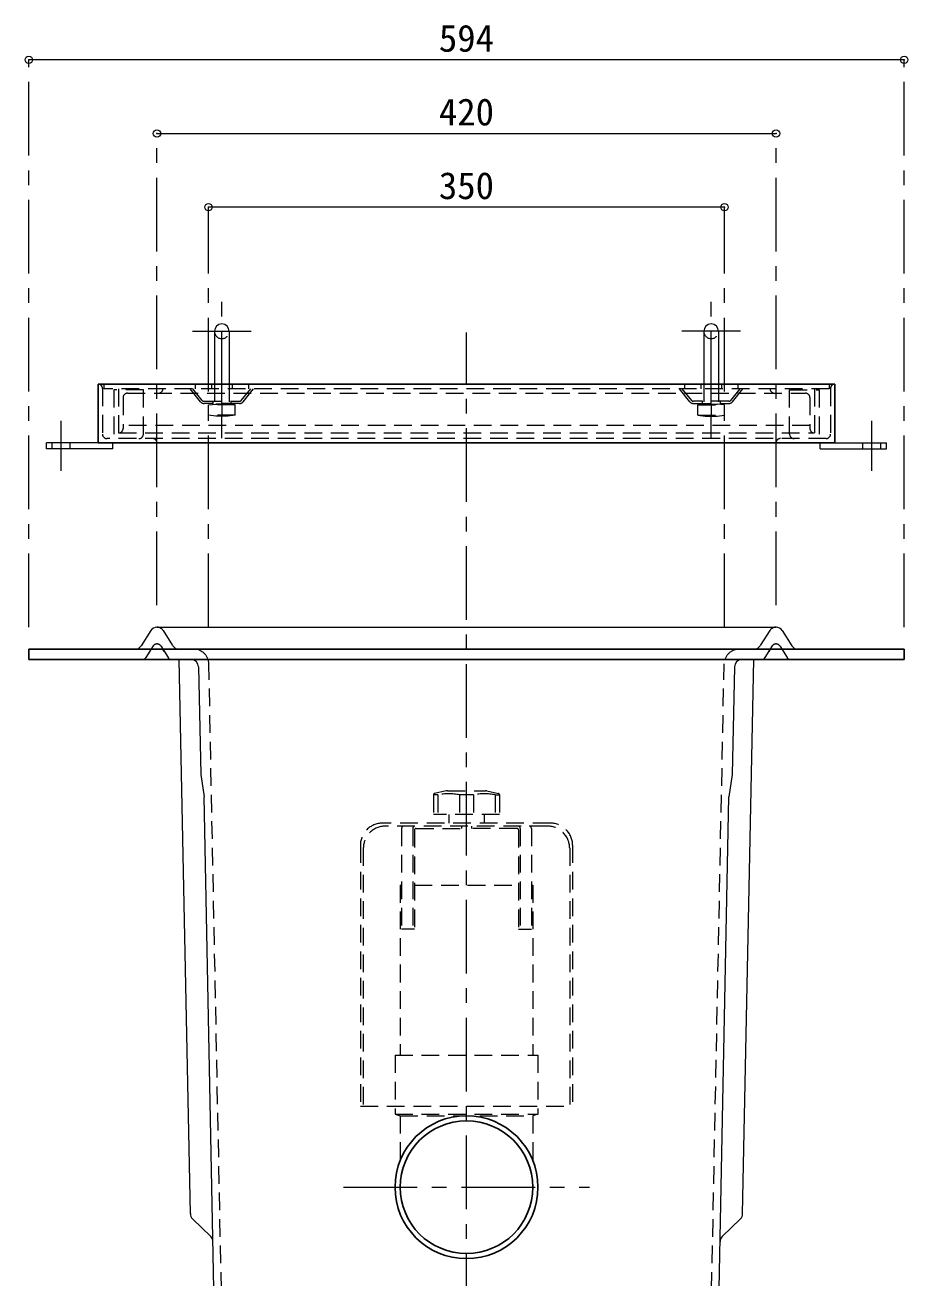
# Model space of a CAD drawing. Units: millimetres at full size, sheet at 1:10; details may follow other scales. Extents: x -2123 to 1927, y -1396 to 1414.
# Drawn here: x 84 to 683, y -937 to -87 of the extents above; entities that cross this region are included whole.
import ezdxf
from ezdxf.enums import TextEntityAlignment as Align

# ---------------------------------------------------------------- set-up
doc = ezdxf.new("R2010")
doc.units = ezdxf.units.MM
doc.header["$LTSCALE"] = 10
doc.header["$PDMODE"] = 32
doc.header["$PDSIZE"] = 5
doc.linetypes.add('CHAIN1', pattern=[8, 5, -1, 1, -1])
doc.linetypes.add('DASHED1', pattern=[1.8, 1.2, -0.6])
doc.layers.add('0-0_ﾚｲﾔ1', color=4, linetype='Continuous', lineweight=9)
doc.styles.add('ＭＳ ゴシック', font='')
doc.styles.get('ＭＳ ゴシック').set_extended_font_data('MS Gothic')

msp = doc.modelspace()

# ---------------------------------------------------------------- linework, layer by layer
at = {"layer": '0-0_ﾚｲﾔ1', "linetype": 'CHAIN1'}
for p, q in [((86.24, -495.87), (86.24, -110.87)), ((680.24, -495.87), (680.24, -110.87)), ((173.24, -480.87), (173.24, -160.87)), ((593.24, -480.87), (593.24, -160.87)), ((208.24, -495.87), (208.24, -210.87)), ((558.24, -495.87), (558.24, -210.87)), ((217.24, -345.07), (217.24, -275.07)), ((549.24, -345.07), (549.24, -275.07)), ((197.24, -295.07), (237.24, -295.07)), ((383.24, -1050.87), (383.24, -295.87)), ((569.24, -295.07), (529.24, -295.07)), ((108.24, -389.87), (108.24, -355.87)), ((217.24, -367.57), (217.24, -352.07)), ((549.24, -367.57), (549.24, -352.07)), ((658.24, -389.87), (658.24, -355.87)), ((299.74, -875.87), (466.74, -875.87))]:
    msp.add_line(p, q, dxfattribs=at)
at = {"layer": '0-0_ﾚｲﾔ1'}
for p, q in [((680.24, -110.87), (86.24, -110.87)), ((173.24, -160.87), (593.24, -160.87)), ((558.24, -210.87), (208.24, -210.87)), ((212.24, -295.07), (212.24, -330.87)), ((222.24, -295.07), (222.24, -330.87)), ((544.24, -295.07), (544.24, -330.87)), ((554.24, -295.07), (554.24, -330.87)), ((133.24, -370.87), (98.24, -370.87)), ((98.24, -374.87), (98.24, -370.87)), ((143.24, -374.87), (143.24, -370.87)), ((623.24, -374.87), (623.24, -370.87)), ((633.24, -370.87), (668.24, -370.87)), ((668.24, -374.87), (668.24, -370.87)), ((143.24, -374.87), (98.24, -374.87)), ((623.24, -374.87), (668.24, -374.87)), ((195.89, -893.84), (188.37, -517.87)), ((570.58, -893.84), (578.1, -517.8)), ((209.75, -909.44), (197.39, -897.3)), ((556.73, -909.44), (569.09, -897.3))]:
    msp.add_line(p, q, dxfattribs=at)
at = {"layer": '0-0_ﾚｲﾔ1', "color": 5, "lineweight": 25}
for p, q in [((133.24, -370.87), (133.24, -330.87)), ((633.24, -330.87), (133.24, -330.87)), ((633.24, -370.87), (633.24, -330.87)), ((133.24, -370.87), (633.24, -370.87)), ((86.24, -510.87), (86.24, -517.87)), ((86.24, -510.87), (680.24, -510.87)), ((86.24, -517.87), (680.24, -517.87)), ((177.46, -511.28), (178.1, -512.29)), ((589.01, -511.28), (588.38, -512.29)), ((680.24, -510.87), (680.24, -517.87))]:
    msp.add_line(p, q, dxfattribs=at)
at = {"layer": '0-0_ﾚｲﾔ1', "linetype": 'DASHED1'}
for p, q in [((137.24, -330.87), (137.24, -334.07)), ((199.24, -330.87), (199.24, -334.07)), ((210.24, -330.87), (210.24, -334.07)), ((212.24, -330.87), (212.24, -344.67)), ((222.24, -330.87), (222.24, -344.67)), ((224.24, -330.87), (224.24, -334.07)), ((235.24, -330.87), (235.24, -334.07)), ((531.24, -330.87), (531.24, -334.07)), ((542.24, -330.87), (542.24, -334.07)), ((544.24, -330.87), (544.24, -344.67)), ((554.24, -330.87), (554.24, -344.67)), ((556.24, -330.87), (556.24, -334.07)), ((567.24, -330.87), (567.24, -334.07)), ((629.24, -330.87), (629.24, -334.07)), ((629.24, -334.07), (137.24, -334.07)), ((147.24, -334.07), (147.24, -367.87)), ((150.24, -340.07), (150.24, -361.07)), ((153.24, -337.07), (613.24, -337.07)), ((164.04, -364.87), (164.04, -334.87)), ((202.84, -342.94), (195.74, -334.07)), ((204.01, -342.01), (197.66, -334.07)), ((230.47, -342.01), (236.82, -334.07)), ((231.64, -342.94), (238.74, -334.07)), ((534.84, -342.94), (527.74, -334.07)), ((536.01, -342.01), (529.66, -334.07)), ((562.47, -342.01), (568.82, -334.07)), ((563.64, -342.94), (570.74, -334.07)), ((602.44, -364.87), (602.44, -334.87)), ((616.24, -340.07), (616.24, -361.07)), ((619.24, -334.07), (619.24, -367.87)), ((205.18, -342.57), (229.29, -342.57)), ((229.29, -344.07), (205.18, -344.07)), ((208.24, -345.07), (213.24, -344.57)), ((208.24, -352.07), (208.24, -345.07)), ((226.24, -345.07), (208.24, -345.07)), ((211.24, -342.57), (211.24, -344.07)), ((213.24, -344.57), (217.24, -345.07)), ((221.24, -344.57), (213.24, -344.57)), ((217.24, -345.07), (221.24, -344.57)), ((217.24, -345.07), (217.24, -352.07)), ((221.24, -344.57), (226.24, -345.07)), ((223.24, -342.57), (223.24, -344.07)), ((226.24, -352.07), (226.24, -345.07)), ((561.29, -342.57), (537.18, -342.57)), ((537.18, -344.07), (561.29, -344.07)), ((545.24, -344.57), (540.24, -345.07)), ((540.24, -345.07), (558.24, -345.07)), ((540.24, -352.07), (540.24, -345.07)), ((543.24, -342.57), (543.24, -344.07)), ((545.24, -344.57), (553.24, -344.57)), ((549.24, -345.07), (545.24, -344.57)), ((553.24, -344.57), (549.24, -345.07)), ((549.24, -345.07), (549.24, -352.07)), ((558.24, -345.07), (553.24, -344.57)), ((555.24, -342.57), (555.24, -344.07)), ((558.24, -352.07), (558.24, -345.07)), ((213.24, -352.57), (208.24, -352.07)), ((226.24, -352.07), (208.24, -352.07)), ((217.24, -352.07), (213.24, -352.57)), ((221.24, -352.57), (213.24, -352.57)), ((221.24, -352.57), (217.24, -352.07)), ((226.24, -352.07), (221.24, -352.57)), ((540.24, -352.07), (545.24, -352.57)), ((540.24, -352.07), (558.24, -352.07)), ((545.24, -352.57), (549.24, -352.07)), ((545.24, -352.57), (553.24, -352.57)), ((549.24, -352.07), (553.24, -352.57)), ((553.24, -352.57), (558.24, -352.07)), ((147.24, -364.07), (619.24, -364.07)), ((616.24, -359.07), (150.24, -359.07)), ((102.24, -374.87), (102.24, -370.87)), ((114.24, -374.87), (114.24, -370.87)), ((652.24, -374.87), (652.24, -370.87)), ((664.24, -374.87), (664.24, -370.87)), ((177.46, -498.2), (184.01, -508.54)), ((589.01, -498.2), (582.46, -508.54)), ((170.7, -508.61), (165.73, -516.47)), ((175.77, -508.61), (180.75, -516.47)), ((590.7, -508.61), (585.73, -516.47)), ((595.77, -508.61), (600.75, -516.47)), ((217.65, -981.47), (208.43, -520.67)), ((548.82, -981.47), (558.04, -520.67)), ((360.84, -609.67), (360.84, -622.87)), ((363.83, -609.67), (360.84, -609.67)), ((369.54, -606.96), (361.63, -608.7)), ((363.83, -609.67), (363.83, -622.87)), ((370.4, -606.87), (396.08, -606.87)), ((378.4, -609.67), (378.4, -622.87)), ((388.08, -609.67), (378.4, -609.67)), ((388.08, -609.67), (388.08, -622.87)), ((396.93, -606.96), (404.84, -608.7)), ((402.64, -609.67), (402.64, -622.87)), ((440.24, -628.87), (326.24, -628.87)), ((405.63, -622.87), (360.84, -622.87)), ((371.24, -622.87), (371.24, -628.87)), ((395.24, -622.87), (395.24, -628.87)), ((438.24, -630.87), (328.24, -630.87)), ((339.22, -632.37), (339.22, -700.87)), ((346.72, -632.37), (346.72, -700.87)), ((348.02, -633.37), (348.02, -700.87)), ((349.02, -632.37), (379.84, -632.37)), ((379.84, -630.87), (379.84, -632.37)), ((386.63, -630.87), (386.63, -632.37)), ((417.46, -632.37), (386.63, -632.37)), ((418.46, -633.37), (418.46, -700.87)), ((419.76, -632.37), (419.76, -700.87)), ((427.26, -632.37), (427.26, -700.87)), ((311.24, -643.87), (311.24, -820.87)), ((313.24, -645.87), (313.24, -820.87)), ((453.24, -645.87), (453.24, -820.87)), ((455.24, -643.87), (455.24, -820.87)), ((338.24, -670.87), (339.22, -670.87)), ((338.24, -670.87), (338.24, -786.37)), ((348.02, -670.87), (418.46, -670.87)), ((348.02, -700.87), (339.22, -700.87)), ((418.46, -700.87), (427.26, -700.87)), ((334.74, -786.37), (431.74, -786.37)), ((431.74, -786.37), (431.74, -826.37)), ((311.24, -820.87), (455.24, -820.87)), ((334.74, -826.37), (431.74, -826.37)), ((338.24, -827.37), (338.24, -857.78)), ((431.74, -826.37), (428.24, -827.37))]:
    msp.add_line(p, q, dxfattribs=at)
at = {"layer": '0-0_ﾚｲﾔ1', "color": 7, "linetype": 'DASHED1', "lineweight": 18}
for p, q in [((136.24, -333.87), (136.24, -364.87)), ((630.24, -333.87), (630.24, -364.87)), ((627.24, -367.87), (139.24, -367.87))]:
    msp.add_line(p, q, dxfattribs=at)
at = {"layer": '0-0_ﾚｲﾔ1', "color": 7, "lineweight": 18}
for p, q in [((169.01, -498.2), (162.46, -508.54)), ((173.24, -495.87), (593.24, -495.87)), ((597.46, -498.2), (604.01, -508.54)), ((201.47, -522.77), (202.94, -595.87)), ((202.94, -595.87), (205.24, -610.87)), ((212.75, -986.47), (205.24, -610.87)), ((553.73, -986.47), (561.24, -610.87))]:
    msp.add_line(p, q, dxfattribs=at)
at = {"layer": '0-0_ﾚｲﾔ1', "linetype": 'DASHED1'}
for points in [[(164.04, -334.87), (144.04, -334.87), (144.04, -367.87)], [(602.44, -334.87), (622.44, -334.87), (622.44, -367.87)], [(402.64, -609.67), (405.63, -609.67), (405.63, -622.87)], [(427.26, -670.87), (428.24, -670.87), (428.24, -786.37)], [(334.74, -786.37), (334.74, -826.37), (338.24, -827.37)], [(338.24, -827.37), (428.24, -827.37), (428.24, -857.78)]]:
    msp.add_lwpolyline(points, dxfattribs=at)
at = {"layer": '0-0_ﾚｲﾔ1', "color": 7, "lineweight": 18}
msp.add_lwpolyline([(565, -522.77), (563.54, -595.87), (561.24, -610.87)], dxfattribs=at)
at = {"layer": '0-0_ﾚｲﾔ1', "color": 5, "lineweight": 25}
for radius in [48.5, 45]:
    msp.add_circle((383.24, -875.87), radius, dxfattribs=at)
at = {"layer": '0-0_ﾚｲﾔ1'}
for centre, start, end in [((217.24, -295.07), 0, 180), ((549.24, -295.07), 0, 180), ((200.89, -893.73), 181.2499, 225.52081), ((565.58, -893.73), 314.47919, 358.7501), ((206.24, -913), 1.04163, 45.52081), ((560.23, -913), 134.47919, 178.95837)]:
    msp.add_arc(centre, 5, start, end, dxfattribs=at)
at = {"layer": '0-0_ﾚｲﾔ1', "linetype": 'DASHED1'}
for centre, radius, start, end in [((217.24, -295.07), 5, 180, 0), ((549.24, -295.07), 5, 180, 0), ((153.24, -340.07), 3, 90, 180), ((174.24, -334.07), 3, 270, 0), ((592.24, -334.07), 3, 180, 270), ((613.24, -340.07), 3, 0, 90), ((205.18, -341.07), 3, 218.65981, 270), ((205.18, -341.07), 1.5, 218.65981, 270), ((229.29, -341.07), 1.5, 270, 321.34019), ((229.29, -341.07), 3, 270, 321.34019), ((537.18, -341.07), 3, 218.65981, 270), ((537.18, -341.07), 1.5, 218.65981, 270), ((561.29, -341.07), 1.5, 270, 321.34019), ((561.29, -341.07), 3, 270, 321.34019), ((147.24, -361.07), 3, 270, 0), ((161.04, -364.87), 3, 270, 0), ((605.44, -364.87), 3, 180, 270), ((619.24, -361.07), 3, 180, 270), ((173.24, -500.87), 5, 32.33353, 90), ((593.24, -500.87), 5, 90, 147.66647), ((173.24, -510.22), 3, 32.33353, 147.66647), ((188.24, -505.87), 5, 212.33353, 270), ((578.24, -505.87), 5, 270, 327.66647), ((593.24, -510.22), 3, 32.33353, 147.66647), ((163.19, -514.87), 3, 270, 327.66647), ((183.28, -514.87), 3, 212.33353, 270), ((198.43, -520.87), 10, 1.14576, 90), ((568.04, -520.87), 10, 90, 178.85424), ((583.19, -514.87), 3, 270, 327.66647), ((603.28, -514.87), 3, 212.33353, 270), ((361.84, -609.67), 1, 102.36697, 180), ((371.12, -642.22), 33.35, 77.38992, 102.61008), ((370.4, -610.87), 4, 90, 102.36697), ((395.36, -642.22), 33.35, 77.38992, 102.61008), ((396.08, -610.87), 4, 77.63303, 90), ((404.63, -609.67), 1, 0, 77.63303), ((326.24, -643.87), 15, 90, 180), ((440.24, -643.87), 15, 0, 90), ((328.24, -645.87), 15, 90, 180), ((340.72, -632.37), 1.5, 90, 180), ((348.22, -632.37), 1.5, 90, 180), ((349.02, -633.37), 1, 90, 180), ((417.46, -633.37), 1, 0, 90), ((418.26, -632.37), 1.5, 0, 90), ((425.76, -632.37), 1.5, 0, 90), ((438.24, -645.87), 15, 0, 90)]:
    msp.add_arc(centre, radius, start, end, dxfattribs=at)
at = {"layer": '0-0_ﾚｲﾔ1', "color": 7, "linetype": 'DASHED1', "lineweight": 18}
for centre, start, end in [((133.24, -333.87), 0, 90), ((633.24, -333.87), 90, 180), ((139.24, -364.87), 180, 270), ((627.24, -364.87), 270, 0), ((170.24, -370.87), 0, 90), ((596.24, -370.87), 90, 180)]:
    msp.add_arc(centre, 3, start, end, dxfattribs=at)
at = {"layer": '0-0_ﾚｲﾔ1', "color": 7, "lineweight": 18}
for centre, start, end in [((173.24, -500.87), 90, 147.66647), ((593.24, -500.87), 32.33353, 90), ((158.24, -505.87), 270, 327.66647), ((608.24, -505.87), 212.33353, 270), ((196.47, -522.87), 1.14576, 90), ((570, -522.87), 90, 178.85424)]:
    msp.add_arc(centre, 5, start, end, dxfattribs=at)
at = {"layer": '0-0_ﾚｲﾔ1', "color": 1}
for p in [(86.24, -110.87), (680.24, -110.87), (173.24, -160.87), (593.24, -160.87), (208.24, -210.87), (558.24, -210.87)]:
    msp.add_point(p, dxfattribs=at)

# ---------------------------------------------------------------- texts
at = {"layer": '0-0_ﾚｲﾔ1', "color": 7, "style": 'ＭＳ ゴシック'}
for s, p in [('594', (364.49, -110.87)), ('420', (364.49, -160.87)), ('350', (364.49, -210.87))]:
    msp.add_text(s, height=18.33, dxfattribs=at).set_placement(p, align=Align.BOTTOM_LEFT)

doc.saveas('drawing.dxf')
